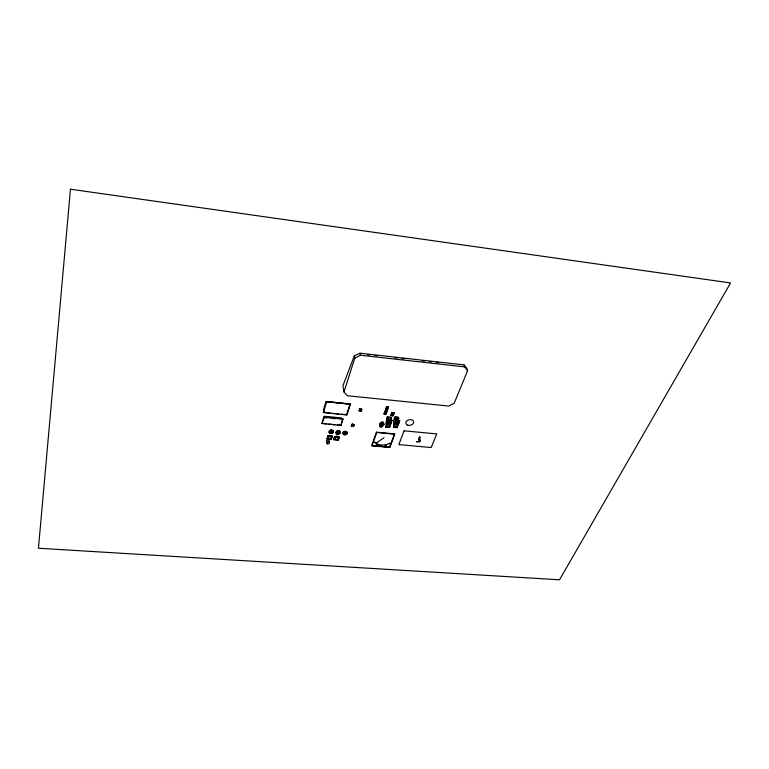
<?xml version="1.0" encoding="UTF-8"?>
<svg xmlns="http://www.w3.org/2000/svg" width="769" height="769" viewBox="0 0 769 769"><rect width="100%" height="100%" fill="white"/><g stroke="black" fill="none" stroke-linecap="round" stroke-linejoin="round"><path stroke-width="1.15" d="M398.746 422.815L398.563 417.48C392.526 414.558 393.68 423.267 393.718 426.555L397.227 426.891L398.746 422.815L398.102 422.758L396.794 426.266L394.603 426.055L395.9 422.537L395.228 422.479L395.045 417.134M386.057 445.366L385.654 445.587M390.114 443.607L389.672 443.963L390.296 443.675M395.9 421.422L395.795 417.529L397.986 417.74L398.102 420.518M387.24 416.961L387.624 422.296L388.307 422.364L387.028 425.882L389.229 426.093L390.517 422.575L391.161 422.642L390.988 417.288L387.24 416.961L385.942 422.95L386.144 426.382L389.662 426.718L391.161 422.642M388.307 421.249L388.21 417.336L390.412 417.557L390.517 421.46M382.174 422.537L381.78 422.652M381.03 426.247L380.52 426.382L380.972 426.093M324.624 417.798L323.97 417.529L326.921 417.98M387.912 419.48L388.21 417.336M389.97 420.758L390.412 417.557M397.544 420.941L397.986 417.74M374.195 442.463L373.974 442.55M381.261 445.626L381.587 445.626M353.298 424.738L353.288 424.238M359.613 409.233L361.949 409.3L361.372 411.002L359.104 410.694L361.372 411.002M377.07 444.915L377.377 444.492L376.868 444.761M386.576 407.147L387.326 406.532L387.836 407.176M386.307 411.079L385.423 410.665L385.721 411.463M420.239 440.06L420.23 441.387A1.548 1.067 -12.8 0 1 419.499 441.964L416.49 441.781C416.981 441.358 421.518 441.521 418.461 439.483L418.855 438.493L419.634 438.58L419.345 439.32L420.239 440.079M397.467 420.518L398.563 417.48M349.289 404.052L325.969 401.716L323.739 408.945L323.989 410.617M323.355 412.713L326.662 401.61L350.289 403.965L346.809 414.991L323.316 412.444L330.353 413.126M321.875 423.69L323.807 417.058L342.897 418.894L340.878 425.488L321.836 423.421L326.585 423.873M322.961 420.979L324.431 416.25L341.407 417.884L341.657 419.393M327.017 438.801L328.007 435.715L332.237 436.1L331.295 439.522L327.017 438.801L331.295 439.522M327.065 439.137L328.007 435.715M343.974 391.969L354.769 358.229L354.317 355.826L359.988 353.202L464.101 364.9L466.86 368.38L467.552 370.754L454.191 403.273L448.731 406.061L347.28 395.727L343.974 391.969L342.926 385.788L354.317 355.826M331.247 439.186L332.237 436.1M334.813 436.34L333.871 439.762L338.081 440.147C342.445 435.427 332.477 434.514 333.871 439.762M340.878 425.488L342.897 418.894M338.081 440.147L339.033 436.725M347.232 412.895L349.251 406.743M350.289 403.965L346.809 414.991M351.308 426.189L351.866 424.536L354.115 424.824L353.557 426.487L351.318 426.276L351.894 424.411M352.173 424.882A1.029 0.731 -9.8 0 1 353.721 425.372A1.029 0.731 -9.8 0 1 352.212 426.151A1.029 0.731 -9.8 0 1 352.173 424.882L352.644 424.142L352.913 424.853M352.606 424.824L352.836 424.161L352.115 424.132M353.557 426.487L354.096 424.748M359.113 410.781L359.69 409.079M372.081 445.539L376.723 432.505L394.401 434.177L389.585 447.125L372.081 445.539L389.585 447.106M383.145 423.085L383.27 423.219A2.192 1.548 -11.3 0 1 382.289 425.93L381.866 426.766A1.634 1.153 -11.2 0 1 380.011 426.584L380.184 425.642A2.192 1.548 -11.3 0 1 379.617 424.19A2.192 1.548 -11.3 0 1 381.155 422.931L383.183 423.19L383.712 424.584L382.251 425.776L380.251 425.593L379.665 423.95L381.587 422.056A1.846 1.307 -11.3 0 1 383.471 422.325L383.135 422.94M381.559 426.122L381.02 426.497L381.559 426.141M382.933 422.777L382.289 422.642M376.877 444.77L377.339 444.924M385.855 427.064L388.374 420.018L392.094 420.383L389.566 427.42L385.855 427.064L389.566 427.42M394.151 413.001L393.219 415.818L390.883 415.587L391.806 412.77L394.18 413.174L391.806 412.77M390.883 415.587L391.844 412.943M391.44 415.116L392.142 413.174L393.545 413.309L392.834 415.25L391.44 415.116L391.431 414.347M390.537 417.923L390.988 417.288M381.116 445.318L381.049 445.712M385.144 445.462L386.009 445.616M385.538 445.578L385.336 445.049L385.49 445.511M399.678 420.585L397.112 427.602L393.42 427.256L395.968 420.23L399.697 420.672L395.968 420.23M389.316 443.511L389.431 443.502M388.605 422.796L389.268 422.296M389.633 422.796C387.634 422.623 389.989 424.296 389.729 422.729M419.326 437.196L419.057 437.897L419.941 437.974L420.21 437.282L419.326 437.196L420.21 437.292M396.179 422.998C398.996 422.604 394.939 424.18 397.217 422.998M361.113 409.358L360.123 408.522M387.701 407.147L386.72 407.176M387.047 409.531C385.807 408.147 386.528 409.175 386.365 409.81M385.625 413.511C386.298 412.069 383.443 412.636 384.865 413.414M359.604 408.868L359.921 408.608M359.825 408.82L359.719 409.502M377.339 444.184L381.453 445.059A10.41 7.277 -11.2 0 0 389.95 443.069L390.085 443.194M346.559 414.404L346.435 413.953M387.211 422.7L388.681 421.499L390.681 421.691L391.2 423.085L389.729 424.286L387.73 424.094L387.153 422.45L388.681 421.499M394.795 422.902L396.266 421.7L398.255 421.893L398.775 423.286L397.294 424.478L395.304 424.296L394.737 422.652L396.266 421.7M375.733 443.434L383.981 437.724M352.164 424.19L351.827 424.997M385.327 413.318L384.577 413.164L384.942 413.78M354.769 358.229L360.382 355.22L464.687 366.89L467.552 370.754M374.503 441.944L377.492 444.04M389.72 422.719C386.98 422.46 390.45 424.065 389.662 422.45M396.919 423.536L397.448 422.998L396.929 422.546L396.045 423.411L397.467 423.325L396.218 423.469M324.105 411.78L323.836 412.29L324.191 411.79M389.354 423.363L389.912 422.979L388.643 423.325M385.951 411.8L385.211 411.328L386.23 411.031M381.299 422.988L379.665 423.95M360.363 408.608L361.132 409.089M328.055 436.052L332.285 436.436M334.871 436.677L339.091 437.071M334.871 439.522L338.024 439.801M354.115 424.824L351.846 424.882M328.959 424.094L334.899 424.651M337.274 424.882L340.83 425.219M394.593 417.769L398.102 418.115M395.237 418.009L395.91 418.076M398.111 418.288L398.746 418.355M387.643 417.817L388.326 417.884M390.527 418.105L391.171 418.163M332.698 413.357L338.562 413.924M340.907 414.155L345.598 414.606M388.383 420.105L392.113 420.46M382.424 422.296L382.952 422.719M342.936 419.163L323.807 417.058M332.583 418.519L334.851 418.74M390.844 415.423L393.219 415.818M394.824 417.154L398.332 417.5M350.337 404.234L326.662 401.61M367.495 354.653L369.87 354.961M374.618 355.451L376.993 355.72M394.805 357.72L397.189 358.027M401.927 358.517L404.302 358.787M422.114 360.786L424.498 361.084M429.246 361.584L431.62 361.853M436.369 362.382L438.743 362.651M464.101 364.9L464.687 366.89M397.112 427.602L393.42 427.256M382.203 425.526L382.251 425.776A2.192 1.548 -11.3 0 0 383.25 423.133M381.866 426.766L381.857 426.68A1.634 1.153 -11.2 0 1 379.992 426.507M380.203 425.334L380.203 425.728A2.192 1.548 -11.3 0 1 379.636 424.277A2.192 1.548 -11.3 0 1 381.174 423.017M359.988 353.202L360.382 355.22M325.969 401.716L326.219 403.398M380.299 424.027A1.327 0.942 -11.3 0 1 381.962 422.95M380.386 423.998A1.336 0.942 -11.3 0 1 381.664 423.171M334.861 437.974A1.576 1.105 -8.9 0 1 335.89 436.494A1.576 1.105 -8.9 0 1 337.841 437.071M328.171 436.494A1.576 1.115 -8.6 0 1 331.055 436.456M327.152 442.185A1.451 1.019 -8.5 0 1 326.623 440.762A1.451 1.019 -8.5 0 1 328.719 440.358A1.451 1.019 -8.5 0 1 328.882 441.848M341.897 419.538L342.503 419.499L341.897 419.538M341.859 419.268L342.455 419.278L341.878 419.211M70.46 189.203L38.45 548.239L559.534 579.797L730.55 282.954L70.46 189.203M322.317 423.277L322.913 423.277L322.317 423.277M322.269 423.008L322.865 423.065L322.298 422.95M326.758 402.091L327.498 402.504L326.758 402.091M340.129 424.969L340.677 424.632L340.129 424.969M381.193 424.344L382.26 424.334L381.193 424.344M349.193 404.302L349.914 404.34L349.193 404.302M349.241 404.571L349.962 404.619L349.28 404.504M346.012 414.433L346.732 414.481L346.06 414.366M323.749 412.251L324.47 412.328L323.749 412.251M376.445 432.178L371.59 445.789L389.864 447.443L394.891 433.908L376.445 432.178M404.071 430.832L398.851 444.597L431.188 447.539L436.734 433.918L404.071 430.832M386.73 408.262A1.105 0.798 -11.8 0 0 388.383 407.407A1.105 0.798 -11.8 0 0 386.74 406.868A1.105 0.798 -11.8 0 0 386.73 408.262M386.759 408.426A1.105 0.798 -11.8 0 0 388.412 407.58A1.105 0.798 -11.8 0 0 386.769 407.041A1.105 0.798 -11.8 0 0 386.759 408.426M386.009 410.271A1.105 0.798 -11.7 0 0 387.653 409.425A1.105 0.798 -11.7 0 0 386.019 408.887A1.105 0.798 -11.7 0 0 386.009 410.271M386.038 410.444A1.105 0.798 -11.7 0 0 387.691 409.589A1.105 0.798 -11.7 0 0 386.048 409.06A1.105 0.798 -11.7 0 0 386.038 410.444M385.279 412.299A1.105 0.788 -11.6 0 0 386.922 411.453A1.105 0.788 -11.6 0 0 385.288 410.915A1.105 0.788 -11.6 0 0 385.279 412.299M385.317 412.472A1.105 0.788 -11.6 0 0 386.961 411.617A1.105 0.788 -11.6 0 0 385.327 411.088A1.105 0.788 -11.6 0 0 385.317 412.472M384.587 414.251A1.105 0.788 -11.6 0 0 386.23 413.405A1.105 0.788 -11.6 0 0 384.587 412.866A1.105 0.788 -11.6 0 0 384.587 414.251M384.615 414.414A1.105 0.788 -11.6 0 0 386.259 413.568A1.105 0.788 -11.6 0 0 384.625 413.04A1.105 0.788 -11.6 0 0 384.615 414.414M407.685 425.19A4.008 2.826 -12.7 0 0 413.693 422.143A4.008 2.826 -12.7 0 0 407.83 420.23A4.008 2.826 -12.7 0 0 407.685 425.19M344.137 433.918A1.576 1.115 -9.4 0 0 346.665 432.995A1.576 1.115 -9.4 0 0 344.531 431.967A1.576 1.115 -9.4 0 0 344.137 433.918M344.06 433.408A1.576 1.115 -9.4 0 0 346.579 432.486A1.576 1.115 -9.4 0 0 344.445 431.457A1.576 1.115 -9.4 0 0 344.06 433.408M344.195 434.264A1.576 1.115 -9.4 0 0 346.723 433.332A1.576 1.115 -9.4 0 0 344.589 432.303A1.576 1.115 -9.4 0 0 344.195 434.264M344.051 434.725A2.182 1.548 -9.4 0 0 347.338 433.149A2.182 1.548 -9.4 0 0 344.108 432.024A2.182 1.548 -9.4 0 0 344.051 434.725M343.993 434.379A2.182 1.548 -9.4 0 0 347.28 432.812A2.182 1.548 -9.4 0 0 344.06 431.688A2.182 1.548 -9.4 0 0 343.993 434.379M396.102 423.93A1.327 0.942 -12 0 0 398.082 422.912A1.327 0.942 -12 0 0 396.122 422.277A1.327 0.942 -12 0 0 396.102 423.93M388.528 423.729A1.336 0.942 -11.7 0 0 390.508 422.71A1.336 0.942 -11.7 0 0 388.537 422.075A1.336 0.942 -11.7 0 0 388.528 423.729M360.007 410.656A1.038 0.75 -10.4 0 0 361.545 409.858A1.038 0.75 -10.4 0 0 359.988 409.358A1.038 0.75 -10.4 0 0 360.007 410.656M337.072 432.764A1.576 1.115 -9 0 0 339.59 431.832A1.576 1.115 -9 0 0 337.447 430.803A1.576 1.115 -9 0 0 337.072 432.764M337.149 433.274A1.576 1.115 -9 0 0 339.677 432.341A1.576 1.115 -9 0 0 337.524 431.313A1.576 1.115 -9 0 0 337.149 433.274M337.207 433.61A1.586 1.115 -9 0 0 339.725 432.687A1.586 1.115 -9 0 0 337.581 431.659A1.586 1.115 -9 0 0 337.207 433.61M337.062 434.081A2.192 1.548 -9 0 0 340.35 432.495A2.192 1.548 -9 0 0 337.101 431.38A2.192 1.548 -9 0 0 337.062 434.081M337.005 433.735A2.192 1.548 -9 0 0 340.292 432.159A2.192 1.548 -9 0 0 337.053 431.034A2.192 1.548 -9 0 0 337.005 433.735M330.247 432.639A1.586 1.125 -8.7 0 0 332.775 431.707A1.586 1.125 -8.7 0 0 330.622 430.669A1.586 1.125 -8.7 0 0 330.247 432.639M330.305 432.976A1.586 1.125 -8.7 0 0 332.833 432.043A1.586 1.125 -8.7 0 0 330.67 431.015A1.586 1.125 -8.7 0 0 330.305 432.976M330.161 433.437A2.192 1.557 -8.7 0 0 333.448 431.861A2.192 1.557 -8.7 0 0 330.189 430.736A2.192 1.557 -8.7 0 0 330.161 433.437M330.112 433.101A2.192 1.557 -8.7 0 0 333.4 431.515A2.192 1.557 -8.7 0 0 330.141 430.39A2.192 1.557 -8.7 0 0 330.112 433.101M330.17 432.13A1.586 1.125 -8.7 0 0 332.698 431.198A1.586 1.125 -8.7 0 0 330.545 430.159A1.586 1.125 -8.7 0 0 330.17 432.13M335.765 439.445A1.576 1.105 -8.9 0 0 338.052 438.234A1.576 1.105 -8.9 0 0 335.649 437.523A1.576 1.105 -8.9 0 0 335.765 439.445M328.969 438.82A1.576 1.115 -8.6 0 0 331.256 437.609A1.576 1.115 -8.6 0 0 328.844 436.898A1.576 1.115 -8.6 0 0 328.969 438.82M327.392 443.828A1.451 1.019 -8.5 0 0 329.517 442.733A1.451 1.019 -8.5 0 0 327.315 442.069A1.451 1.019 -8.5 0 0 327.392 443.828"/></g></svg>
